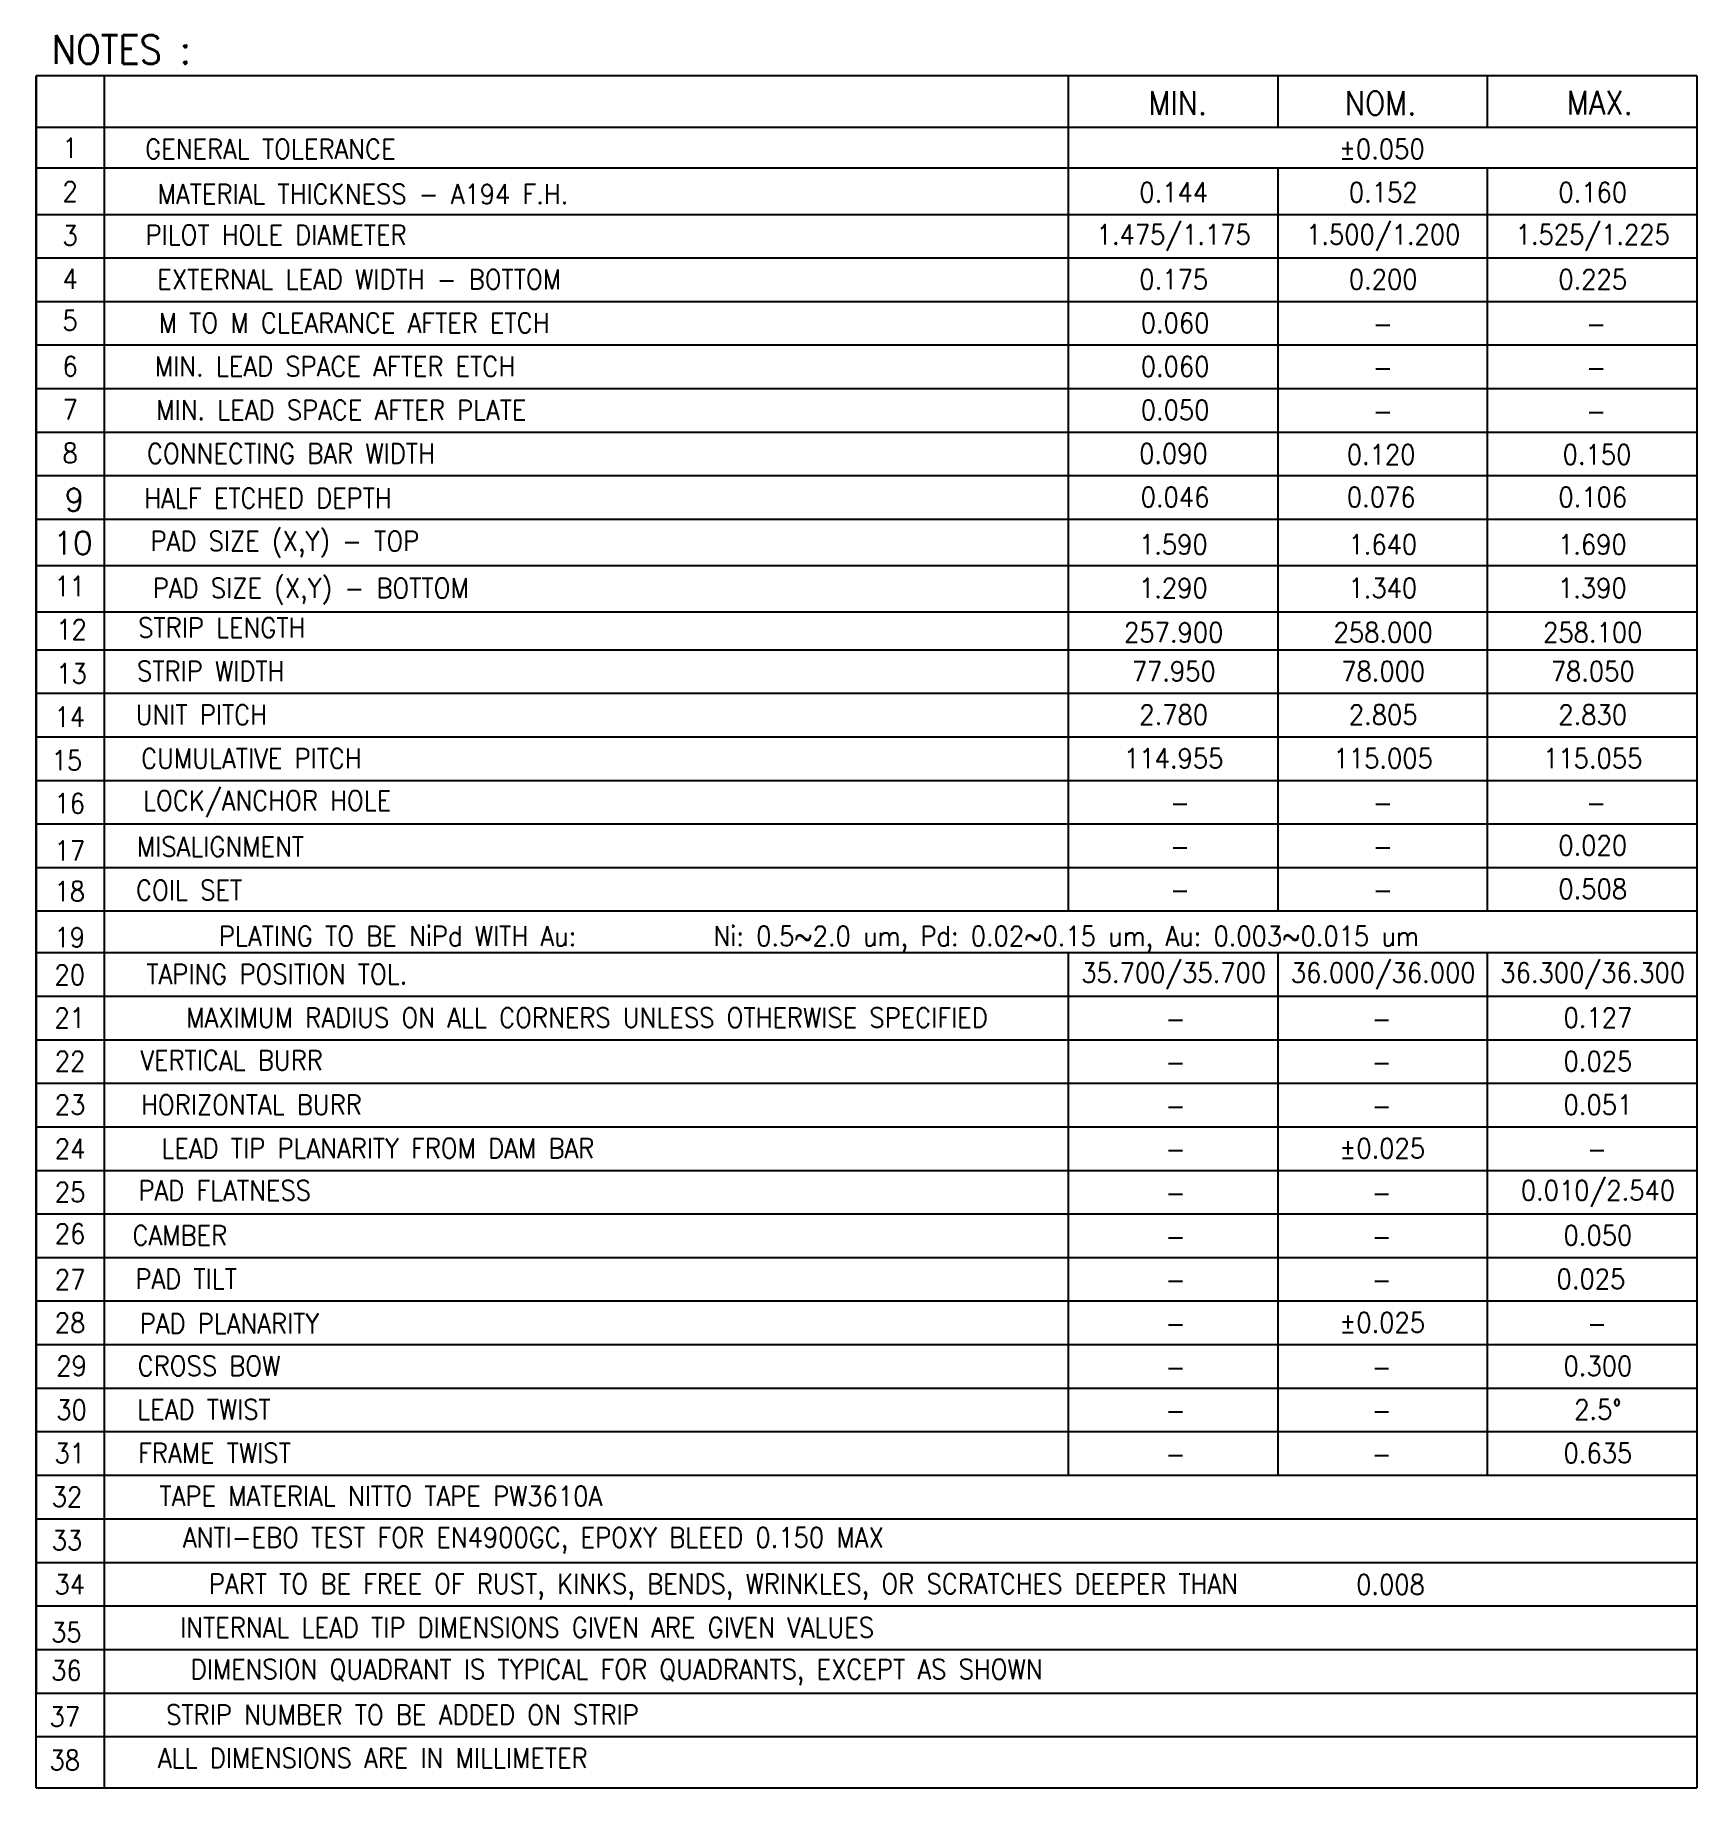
# Model space of a CAD drawing. Header units: millimetres. Extents: x 432.22 to 437.29, y 88.95 to 94.29.
import ezdxf
from ezdxf.enums import TextEntityAlignment as Align

# ---------------------------------------------------------------- set-up
doc = ezdxf.new("R2010")
doc.units = ezdxf.units.MM
doc.header["$LTSCALE"] = 0.5
for name, color, linetype in [('BORDER', 7, 'Continuous'), ('NOTES', 7, 'Continuous'), ('TB', 7, 'Continuous')]:
    doc.layers.add(name, color=color, linetype=linetype)
doc.styles.add('ROMANS', font='romans.shx', dxfattribs={"bigfont": 'AllInOneBig.shx'})
doc.styles.add('SIMPLEX', font='simplex.shx', dxfattribs={"bigfont": 'AllInOneBig.shx'})

msp = doc.modelspace()

# ---------------------------------------------------------------- linework, layer by layer
at = {"layer": 'NOTES', "color": 7}
for p, q in [((432.2246, 94.1701), (432.2246, 92.8191)), ((432.2246, 92.8191), (432.2246, 89.2429))]:
    msp.add_line(p, q, dxfattribs=at)
at = {"layer": 'NOTES', "color": 3}
for p, q in [((432.4328, 92.8191), (432.4328, 94.1701)), ((432.2246, 94.0128), (437.2838, 94.0128)), ((432.2246, 93.889), (437.2838, 93.889)), ((432.2246, 93.7475), (437.2838, 93.7475)), ((432.2246, 93.6149), (437.2838, 93.6149)), ((432.2246, 93.4823), (437.2838, 93.4823)), ((432.2246, 93.3496), (437.2838, 93.3496)), ((432.2246, 93.217), (437.2838, 93.217)), ((432.2246, 93.0844), (437.2838, 93.0844)), ((432.2246, 92.9517), (437.2838, 92.9517)), ((432.2246, 92.8191), (437.2838, 92.8191)), ((432.2246, 92.8191), (437.2838, 92.8191)), ((432.4328, 88.9537), (432.4328, 92.8191)), ((432.2246, 92.6776), (437.2838, 92.6776)), ((432.2246, 92.5362), (437.2838, 92.5362)), ((432.2246, 92.4212), (437.2838, 92.4212)), ((432.2246, 92.2886), (437.2838, 92.2886)), ((432.2246, 92.1559), (437.2838, 92.1559)), ((432.2246, 92.0233), (437.2838, 92.0233)), ((432.2246, 91.8907), (437.2838, 91.8907)), ((432.2246, 91.758), (437.2838, 91.758)), ((432.2246, 91.6254), (437.2838, 91.6254)), ((432.2246, 91.4984), (437.2838, 91.4984)), ((432.2246, 91.3657), (437.2838, 91.3657)), ((432.2246, 91.2331), (437.2838, 91.2331)), ((432.2246, 91.1005), (437.2838, 91.1005)), ((432.2246, 90.9678), (437.2838, 90.9678)), ((432.2246, 90.8352), (437.2838, 90.8352)), ((432.2246, 90.7026), (437.2838, 90.7026)), ((432.2246, 90.5699), (437.2838, 90.5699)), ((432.2246, 90.4373), (437.2838, 90.4373)), ((432.2246, 90.3047), (437.2838, 90.3047)), ((432.2246, 90.172), (437.2838, 90.172)), ((432.2246, 90.0394), (437.2838, 90.0394)), ((432.2246, 90.0394), (437.2838, 90.0394)), ((432.2246, 89.9068), (437.2838, 89.9068)), ((432.2246, 89.7735), (437.2838, 89.7735)), ((432.2246, 89.6408), (437.2838, 89.6408)), ((432.2246, 89.5082), (437.2838, 89.5082)), ((432.2246, 89.3756), (437.2838, 89.3756)), ((432.2246, 89.2429), (437.2838, 89.2429)), ((432.2246, 89.1103), (437.2838, 89.1103))]:
    msp.add_line(p, q, dxfattribs=at)
at = {"layer": 'NOTES', "color": 7, "const_width": 0.00603}
for points in [[(432.2246, 94.1701), (437.2838, 94.1701)], [(432.2246, 88.9537), (432.2246, 94.1701)], [(435.3692, 92.8191), (435.3692, 94.1701)], [(436.0074, 94.0128), (436.0074, 94.1701)], [(436.6456, 94.0128), (436.6456, 94.1701)], [(437.2838, 92.8191), (437.2838, 94.1701)], [(436.0074, 92.8191), (436.0074, 93.889)], [(436.6456, 92.8191), (436.6456, 93.889)], [(435.3692, 91.6254), (435.3692, 92.8191)], [(436.0074, 91.6254), (436.0074, 92.8191)], [(436.6456, 91.6254), (436.6456, 92.8191)], [(437.2838, 88.9537), (437.2838, 92.8191)], [(435.3692, 89.9068), (435.3692, 91.4984)], [(436.0074, 89.9068), (436.0074, 91.4984)], [(436.6456, 89.9068), (436.6456, 91.4984)], [(437.2838, 88.9537), (432.2246, 88.9537)]]:
    msp.add_lwpolyline(points, dxfattribs=at)

# ---------------------------------------------------------------- texts
at = {"layer": 'BORDER', "color": 3, "style": 'SIMPLEX'}
for s, height, p in [('9', 0.0701, (432.3111, 92.8431)), ('10', 0.07007, (432.2769, 92.7116))]:
    msp.add_text(s, height=height, dxfattribs=at).set_placement(p)
at = {"layer": 'NOTES', "color": 7, "style": 'ROMANS', "width": 0.9}
for s, height, p in [('NOTES :', 0.08785, (432.4841, 94.2498)), ('MIN.', 0.07235, (435.7024, 94.087)), ('NOM.', 0.07235, (436.3203, 94.0863)), ('MAX.', 0.07235, (436.988, 94.0876))]:
    msp.add_text(s, height=height, dxfattribs=at).set_placement(p, align=Align.MIDDLE)
at = {"layer": 'NOTES', "color": 3, "style": 'ROMANS', "width": 0.9}
for s, height, p in [('1', 0.0603, (432.3283, 93.9499)), ('GENERAL TOLERANCE ', 0.060288, (432.9568, 93.9467)), ('%%P0.050', 0.06029, (436.3242, 93.9466)), ('2', 0.0603, (432.3283, 93.8172)), ('MATERIAL THICKNESS - A194 F.H.', 0.060288, (433.2203, 93.8093)), ('0.144', 0.06029, (435.69, 93.8147)), ('0.152', 0.06029, (436.3282, 93.8147)), ('0.160', 0.06029, (436.9664, 93.8147)), ('1.475/1.175', 0.060288, (435.69, 93.682)), ('1.500/1.200', 0.060288, (436.3282, 93.682)), ('1.525/1.225', 0.060288, (436.9664, 93.682)), ('3', 0.0603, (432.3283, 93.6831)), ('PILOT HOLE DIAMETER', 0.060288, (432.9555, 93.685)), ('4', 0.0603, (432.3283, 93.551)), ('EXTERNAL LEAD WIDTH - BOTTOM', 0.060288, (433.2087, 93.5496)), ('0.200', 0.06029, (436.3282, 93.5494)), ('5', 0.0603, (432.3283, 93.4243)), ('M TO M CLEARANCE AFTER ETCH', 0.060288, (433.1932, 93.4169)), ('0.060', 0.06029, (435.6942, 93.4168)), ('-', 0.0603, (436.327, 93.414)), ('-', 0.0603, (436.977, 93.414)), ('6', 0.0603, (432.3283, 93.2847)), ('MIN. LEAD SPACE AFTER ETCH', 0.060288, (433.135, 93.2843)), ('0.060', 0.06029, (435.6942, 93.2841)), ('-', 0.0603, (436.327, 93.2813)), ('-', 0.0603, (436.977, 93.2813)), ('7', 0.0603, (432.3283, 93.1531)), ('MIN. LEAD SPACE AFTER PLATE', 0.060288, (433.1544, 93.1517)), ('0.050', 0.06029, (435.6942, 93.1515)), ('-', 0.0603, (436.327, 93.1487)), ('-', 0.0603, (436.977, 93.1487)), ('8', 0.0603, (432.3283, 93.0204)), ('CONNECTING BAR WIDTH', 0.060288, (433.0007, 93.019)), ('0.090', 0.06029, (435.6893, 93.0189)), ('0.120', 0.06029, (436.3219, 93.016)), ('0.150', 0.06029, (436.9795, 93.016)), ('0.046', 0.06029, (435.6941, 92.8862)), ('0.076', 0.06029, (436.3221, 92.8862)), ('0.106', 0.06029, (436.9664, 92.8862)), ('HALF ETCHED DEPTH', 0.060288, (432.9309, 92.883)), ('PAD SIZE (X,Y) - TOP', 0.060288, (432.9825, 92.7479)), ('1.590', 0.06029, (435.6888, 92.742)), ('1.640', 0.06029, (436.327, 92.742)), ('1.690', 0.06029, (436.9652, 92.742)), ('PAD SIZE (X,Y) - BOTTOM', 0.060288, (433.0613, 92.6048)), ('11', 0.06029, (432.3271, 92.6147)), ('1.290', 0.06029, (435.6888, 92.6093)), ('1.340', 0.06029, (436.327, 92.6093)), ('1.390', 0.06029, (436.9652, 92.6093)), ('12', 0.06029, (432.3327, 92.4828)), ('STRIP LENGTH', 0.060288, (432.7901, 92.4885)), ('257.900', 0.06029, (435.69, 92.474)), ('258.000', 0.06029, (436.3282, 92.474)), ('258.100', 0.06029, (436.9664, 92.474)), ('STRIP WIDTH', 0.060288, (432.7565, 92.3559)), ('77.950', 0.06029, (435.69, 92.3557)), ('78.000', 0.06029, (436.3282, 92.3557)), ('78.050', 0.06029, (436.9664, 92.3557)), ('13', 0.06029, (432.3327, 92.3487)), ('14', 0.06029, (432.3271, 92.2168)), ('UNIT PITCH', 0.06029, (432.728, 92.2232)), ('2.780', 0.06029, (435.69, 92.2231)), ('2.805', 0.06029, (436.3282, 92.2231)), ('2.830', 0.06029, (436.9664, 92.2231)), ('CUMULATIVE PITCH', 0.060288, (432.8805, 92.0901)), ('114.955', 0.06029, (435.69, 92.0904)), ('115.005', 0.06029, (436.3282, 92.0904)), ('115.055', 0.06029, (436.9664, 92.0904)), ('15', 0.06029, (432.3187, 92.0841)), ('16', 0.06029, (432.3271, 91.9531)), ('LOCK/ANCHOR HOLE', 0.060288, (432.9283, 91.9574)), ('-', 0.0603, (435.7088, 91.955)), ('-', 0.0603, (436.327, 91.955)), ('-', 0.0603, (436.977, 91.955)), ('MISALIGNMENT', 0.060288, (432.7862, 91.8212)), ('0.020', 0.06029, (436.9664, 91.8252)), ('17', 0.06029, (432.3271, 91.8091)), ('-', 0.0603, (435.7088, 91.8223)), ('-', 0.0603, (436.327, 91.8223)), ('18', 0.06029, (432.3271, 91.6854)), ('COIL SET', 0.06029, (432.6906, 91.6887)), ('0.508', 0.06029, (436.9664, 91.6925)), ('-', 0.0603, (435.7088, 91.6897)), ('-', 0.0603, (436.327, 91.6897)), ('19', 0.06029, (432.3271, 91.5451)), ('20', 0.06029, (432.3271, 91.4309)), ('TAPING POSITION TOL.', 0.060288, (432.958, 91.433)), ('21', 0.06029, (432.3271, 91.2998)), ('MAXIMUM RADIUS ON ALL CORNERS UNLESS OTHERWISE SPECIFIED', 0.060288, (433.9025, 91.3004)), ('0.127', 0.06029, (436.9822, 91.3002)), ('-', 0.0603, (435.6955, 91.2974)), ('-', 0.0603, (436.3231, 91.2974)), ('22', 0.06029, (432.3283, 91.1678)), ('VERTICAL BURR', 0.060288, (432.8198, 91.1706)), ('-', 0.0603, (435.6955, 91.1648)), ('-', 0.0603, (436.3231, 91.1648)), ('0.025', 0.06029, (436.9822, 91.1676)), ('23', 0.06029, (432.3283, 91.0352)), ('HORIZONTAL BURR', 0.060288, (432.8805, 91.0351)), ('0.051', 0.06029, (436.9822, 91.035)), ('-', 0.0603, (435.6955, 91.0321)), ('-', 0.0603, (436.3231, 91.0321)), ('24', 0.06029, (432.3283, 90.901)), ('LEAD TIP PLANARITY FROM DAM BAR', 0.060288, (433.2655, 90.9025)), ('-', 0.0603, (435.6955, 90.8995)), ('%%P0.025', 0.06029, (436.3255, 90.9023)), ('-', 0.0603, (436.9798, 90.8995)), ('25', 0.06029, (432.3283, 90.7689)), ('PAD FLATNESS', 0.060288, (432.7991, 90.7739)), ('0.010/2.540', 0.060288, (436.9822, 90.7697)), ('-', 0.0603, (435.6955, 90.7669)), ('-', 0.0603, (436.3231, 90.7669)), ('26', 0.06029, (432.3283, 90.6423)), ('CAMBER', 0.06029, (432.6622, 90.6372)), ('-', 0.0603, (435.6955, 90.6342)), ('-', 0.0603, (436.3231, 90.6342)), ('0.050', 0.06029, (436.9822, 90.6371)), ('27', 0.06029, (432.3283, 90.5027)), ('PAD TILT', 0.06029, (432.6816, 90.5046)), ('0.025', 0.06029, (436.961, 90.5044)), ('-', 0.0603, (435.6955, 90.5016)), ('-', 0.0603, (436.3231, 90.5016)), ('28', 0.06029, (432.3283, 90.371)), ('PAD PLANARITY', 0.060288, (432.8134, 90.3685)), ('-', 0.0603, (435.6955, 90.369)), ('%%P0.025', 0.06029, (436.3255, 90.3718)), ('-', 0.0603, (436.9798, 90.369)), ('29', 0.06029, (432.3327, 90.2395)), ('CROSS BOW', 0.06029, (432.7514, 90.2393)), ('0.300', 0.06029, (436.9822, 90.2392)), ('-', 0.0603, (435.6955, 90.2363)), ('-', 0.0603, (436.3231, 90.2363)), ('30', 0.06029, (432.3327, 90.1054)), ('LEAD TWIST', 0.06029, (432.7359, 90.1067)), ('-', 0.0603, (435.6955, 90.1037)), ('-', 0.0603, (436.3231, 90.1037)), ('2.5%%d', 0.06029, (436.9822, 90.1065)), ('31', 0.06029, (432.3271, 89.9735)), ('FRAME TWIST', 0.060288, (432.7681, 89.9741)), ('0.635', 0.06029, (436.9822, 89.9739)), ('-', 0.0603, (435.6955, 89.9711)), ('-', 0.0603, (436.3231, 89.9711)), ('32', 0.06029, (432.3187, 89.8407)), ('TAPE MATERIAL NITTO TAPE PW3610A', 0.060288, (433.2746, 89.8428)), ('33', 0.06029, (432.3187, 89.7081)), ('ANTI-EBO TEST FOR EN4900GC, EPOXY BLEED 0.150 MAX ', 0.060288, (433.7577, 89.7076)), ('34', 0.06029, (432.3271, 89.5741)), ('PART TO BE FREE OF RUST, KINKS, BENDS, WRINKLES, OR SCRATCHES DEEPER THAN', 0.060288, (434.3183, 89.5662)), ('0.008', 0.06029, (436.3504, 89.5734)), ('INTERNAL LEAD TIP DIMENSIONS GIVEN ARE GIVEN VALUES', 0.060288, (433.7203, 89.4423)), ('DIMENSION QUADRANT IS TYPICAL FOR QUADRANTS, EXCEPT AS SHOWN', 0.060288, (433.9929, 89.3061)), ('STRIP NUMBER TO BE ADDED ON STRIP', 0.060288, (433.3404, 89.1766)), ('ALL DIMENSIONS ARE IN MILLIMETER', 0.060288, (433.25, 89.0446))]:
    msp.add_text(s, height=height, dxfattribs=at).set_placement(p, align=Align.MIDDLE)
at = {"layer": 'NOTES', "style": 'ROMANS', "width": 0.9}
for s, height, p in [('0.175', 0.06029, (435.69, 93.5494)), ('0.225', 0.06029, (436.9664, 93.5494)), ('35.700/35.700', 0.060288, (435.69, 91.4329)), ('36.000/36.000', 0.060288, (436.3282, 91.4329)), ('36.300/36.300', 0.060288, (436.9664, 91.4329))]:
    msp.add_text(s, height=height, dxfattribs=at).set_placement(p, align=Align.MIDDLE)
at = {"layer": 'NOTES', "color": 3, "style": 'ROMANS', "width": 0.9}
for s, p in [('35', (432.2703, 89.3978)), ('36', (432.2703, 89.2816)), ('37', (432.2655, 89.1407)), ('38', (432.2655, 89.0081))]:
    msp.add_text(s, height=0.06029, dxfattribs=at).set_placement(p)
at = {"layer": 'TB', "color": 3, "style": 'ROMANS', "width": 0.9}
msp.add_text('PLATING TO BE NiPd WITH Au:        Ni: 0.5~2.0 um, Pd: 0.02~0.15 um, Au: 0.003~0.015 um', height=0.060288, dxfattribs=at).set_placement((434.6091, 91.5411), align=Align.MIDDLE)

doc.saveas('drawing.dxf')
